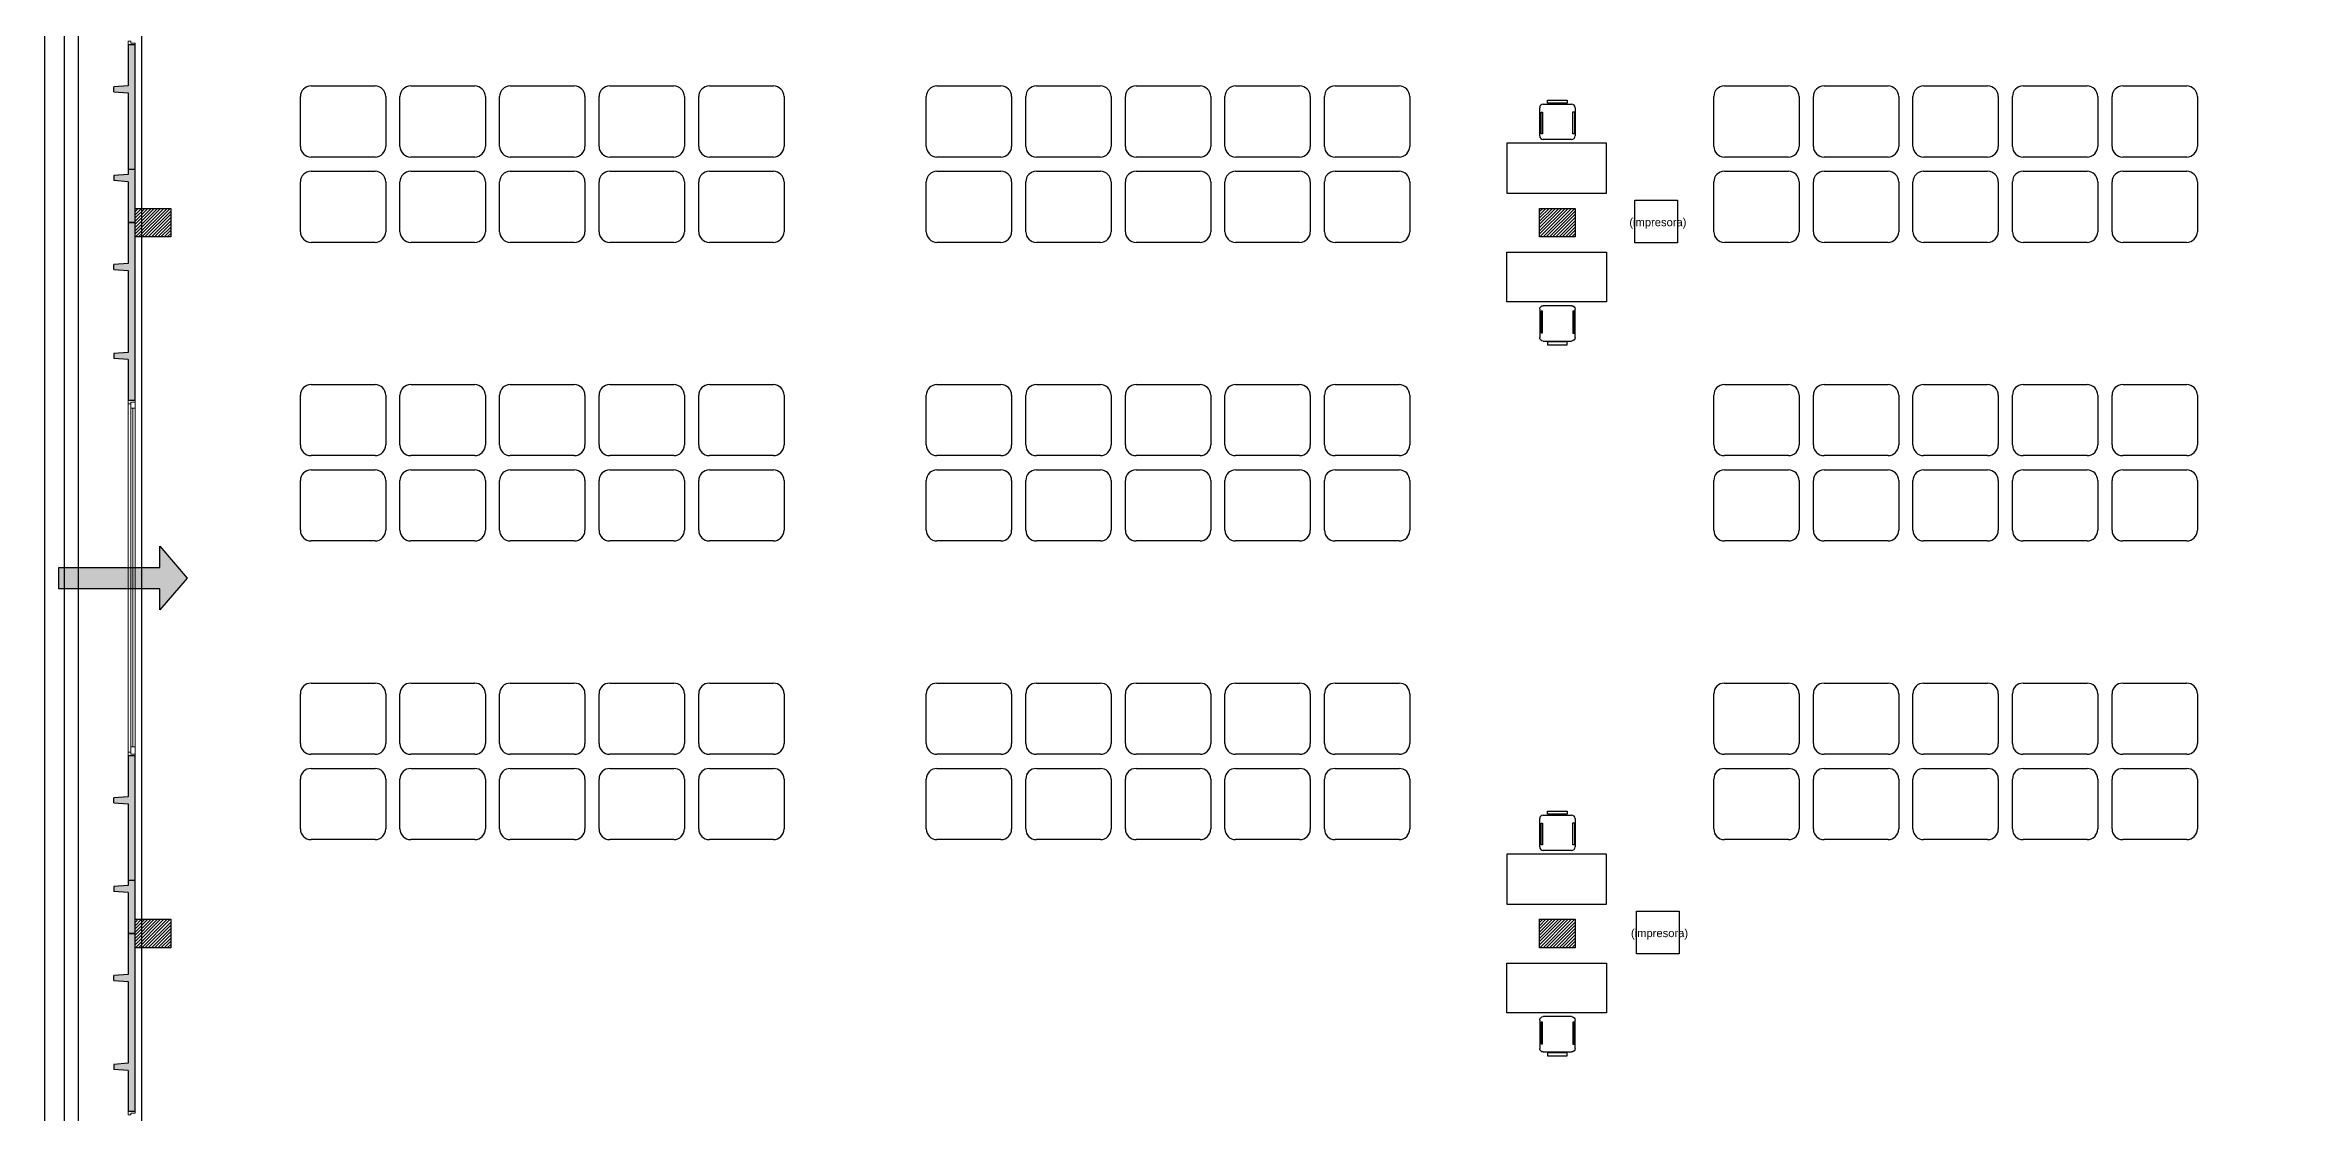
# Model space of a CAD drawing. Header units: millimetres. Extents: x 136.1 to 202.7, y 103.8 to 195.1.
# Drawn here: x 136.11 to 167.64, y 132.33 to 147.35 of the extents above; entities that cross this region are included whole.
import ezdxf

# ---------------------------------------------------------------- set-up
doc = ezdxf.new("R2010")
doc.units = ezdxf.units.MM
for name, color, linetype in [('C-0.4N', 7, 'Continuous'), ('H-0.1G250', 30, 'Continuous'), ('Mobiliario', 251, 'Continuous'), ('V-0.13N', 6, 'Continuous')]:
    doc.layers.add(name, color=color, linetype=linetype)
doc.layers.add('V-0.15N', color=5, linetype='Continuous', lineweight=0)
doc.styles.add('IRI-OCASA-Layout R 9$0$Standard', font='arial.ttf')

# ---------------------------------------------------------------- blocks, each defined once
blk = doc.blocks.new('IRI-OCASA-Layout R 9$0$OCA_SILLA')
at = {"linetype": 'Continuous'}
for p, q in [((0.0549, 0.05), (0.0549, 0.4483)), ((0.1049, 0.4983), (0.5023, 0.4983)), ((0.5523, 0.4483), (0.5523, 0.05)), ((0.5023, 0), (0.1049, 0))]:
    blk.add_line(p, q, dxfattribs=at)
for points in [[(0, 0.1087), (0, 0.3889), (0.0427, 0.3889), (0.0427, 0.1087)], [(0.1654, 0.4663), (0.1654, 0.4876), (0.4749, 0.4876), (0.4749, 0.4663)], [(0.1681, 0.0207), (0.1681, 0.0394), (0.4749, 0.0394), (0.4749, 0.0207)]]:
    blk.add_lwpolyline(points, close=True, dxfattribs=at)
for centre, start, end in [((0.1049, 0.4483), 90, 180), ((0.5023, 0.4483), 0, 90), ((0.1049, 0.05), 180, 270), ((0.5023, 0.05), 270, 0)]:
    blk.add_arc(centre, 0.05, start, end, dxfattribs=at)
blk = doc.blocks.new('BIND')
at = {"layer": 'Mobiliario'}
for p, q in [((275629.498674, 112304.127984), (275630.398674, 112304.127984)), ((275629.348674, 112303.277984), (275629.348674, 112303.977984)), ((275630.548674, 112303.977984), (275630.548674, 112303.277984)), ((275630.398674, 112303.127984), (275629.498674, 112303.127984))]:
    blk.add_line(p, q, dxfattribs=at)
for centre, start, end in [((275629.498674, 112303.977984), 90, 180), ((275630.398674, 112303.977984), 0, 90), ((275629.498674, 112303.277984), 180, 270), ((275630.398674, 112303.277984), 270, 0)]:
    blk.add_arc(centre, 0.15, start, end, dxfattribs=at)

msp = doc.modelspace()

# ---------------------------------------------------------------- hatches: boundary and pattern name
at = {"layer": 'H-0.1G250'}
for points in [[(137.375, 144.847), (137.275, 144.847), (137.275, 145.422), (137.075, 145.437), (137.075, 145.507), (137.275, 145.522), (137.275, 146.672), (137.075, 146.687), (137.075, 146.757), (137.275, 146.772), (137.275, 147.347), (137.375, 147.347)], [(137.375, 142.347), (137.275, 142.347), (137.275, 142.922), (137.075, 142.937), (137.075, 143.007), (137.275, 143.022), (137.275, 144.172), (137.075, 144.187), (137.075, 144.257), (137.275, 144.272), (137.275, 144.847), (137.375, 144.847)], [(137.375, 134.847), (137.275, 134.847), (137.275, 135.422), (137.075, 135.437), (137.075, 135.507), (137.275, 135.522), (137.275, 136.672), (137.075, 136.687), (137.075, 136.757), (137.275, 136.772), (137.275, 137.347), (137.375, 137.347)], [(137.375, 132.347), (137.275, 132.347), (137.275, 132.922), (137.075, 132.937), (137.075, 133.007), (137.275, 133.022), (137.275, 134.172), (137.075, 134.187), (137.075, 134.257), (137.275, 134.272), (137.275, 134.847), (137.375, 134.847)]]:
    msp.add_hatch(color=256, dxfattribs=at).paths.add_polyline_path(points)
h = msp.add_hatch(dxfattribs=at)
h.set_pattern_fill('LINE', color=256, scale=0.01, angle=45, style=0)
h.set_pattern_definition([(45, (-521.047628, -214.961327), (-0.0224506403, 0.0224506403), [])])
h.paths.add_polyline_path([(137.875, 145.047), (137.375, 145.047), (137.375, 144.647), (137.875, 144.647)])
h = msp.add_hatch(dxfattribs=at)
h.set_pattern_fill('LINE', color=256, scale=0.01, angle=45, style=0)
h.set_pattern_definition([(45, (-501.297628, -214.961327), (-0.0224506403, 0.0224506403), [])])
h.paths.add_polyline_path([(157.625, 145.047), (157.125, 145.047), (157.125, 144.647), (157.625, 144.647)])
h = msp.add_hatch(dxfattribs=at)
h.set_pattern_fill('LINE', color=256, scale=0.01, angle=45, style=0)
h.set_pattern_definition([(45, (-521.047628, -224.961327), (-0.0224506403, 0.0224506403), [])])
h.paths.add_polyline_path([(137.875, 135.047), (137.375, 135.047), (137.375, 134.647), (137.875, 134.647)])
h = msp.add_hatch(dxfattribs=at)
h.set_pattern_fill('LINE', color=256, scale=0.01, angle=45, style=0)
h.set_pattern_definition([(45, (-501.297628, -224.961327), (-0.0224506403, 0.0224506403), [])])
h.paths.add_polyline_path([(157.625, 135.047), (157.125, 135.047), (157.125, 134.647), (157.625, 134.647)])
at = {"layer": 'Mobiliario'}
h = msp.add_hatch(color=256, dxfattribs=at)
h.dxf.hatch_style = 1
h.paths.add_polyline_path([(137.721, 140.295), (138.107, 139.847), (137.721, 139.399), (137.721, 139.697), (136.304, 139.697), (136.304, 139.997), (137.721, 139.997)])

# ---------------------------------------------------------------- linework, layer by layer
msp.add_lwpolyline([(197.465, 175.183), (137.465, 175.183), (137.465, 104.783), (197.465, 104.783)], close=True)
at = {"layer": 'C-0.4N'}
for p, q in [((137.275, 146.772), (137.075, 146.757)), ((137.275, 145.522), (137.075, 145.507)), ((137.275, 145.522), (137.075, 145.507)), ((137.275, 145.422), (137.075, 145.437)), ((137.275, 145.422), (137.075, 145.437)), ((137.275, 144.272), (137.075, 144.257)), ((137.275, 143.022), (137.075, 143.007)), ((137.275, 142.922), (137.075, 142.937)), ((137.275, 136.772), (137.075, 136.757)), ((137.275, 135.522), (137.075, 135.507)), ((137.275, 135.522), (137.075, 135.507)), ((137.275, 135.422), (137.075, 135.437)), ((137.275, 135.422), (137.075, 135.437)), ((137.275, 134.272), (137.075, 134.257)), ((137.275, 133.022), (137.075, 133.007)), ((137.275, 132.922), (137.075, 132.937))]:
    msp.add_line(p, q, dxfattribs=at)
for points in [[(137.275, 145.422), (137.275, 144.847), (137.375, 144.847), (137.375, 147.347), (137.275, 147.347), (137.275, 146.772)], [(137.075, 146.687), (137.075, 146.757)], [(137.075, 146.687), (137.275, 146.672), (137.275, 145.522)], [(137.075, 145.507), (137.075, 145.437)], [(137.075, 145.507), (137.075, 145.437)], [(137.275, 145.597), (137.275, 145.522)], [(137.275, 145.597), (137.375, 145.597)], [(137.275, 145.422), (137.275, 144.847), (137.375, 144.847)], [(137.375, 144.847), (137.375, 145.597)], [(137.275, 142.922), (137.275, 142.347), (137.375, 142.347), (137.375, 144.847), (137.275, 144.847), (137.275, 144.272)], [(137.075, 144.187), (137.075, 144.257)], [(137.075, 144.187), (137.275, 144.172), (137.275, 143.022)], [(137.075, 143.007), (137.075, 142.937)], [(137.275, 135.422), (137.275, 134.847), (137.375, 134.847), (137.375, 137.347), (137.275, 137.347), (137.275, 136.772)], [(137.075, 136.687), (137.075, 136.757)], [(137.075, 136.687), (137.275, 136.672), (137.275, 135.522)], [(137.275, 135.597), (137.275, 135.522)], [(137.275, 135.597), (137.375, 135.597)], [(137.375, 134.847), (137.375, 135.597)], [(137.075, 135.507), (137.075, 135.437)], [(137.075, 135.507), (137.075, 135.437)], [(137.275, 135.422), (137.275, 134.847), (137.375, 134.847)], [(137.275, 132.922), (137.275, 132.347), (137.375, 132.347), (137.375, 134.847), (137.275, 134.847), (137.275, 134.272)], [(137.075, 134.187), (137.075, 134.257)], [(137.075, 134.187), (137.275, 134.172), (137.275, 133.022)], [(137.075, 133.007), (137.075, 132.937)]]:
    msp.add_lwpolyline(points, dxfattribs=at)
for points in [[(137.375, 145.047), (137.875, 145.047), (137.875, 144.647), (137.375, 144.647)], [(157.125, 145.047), (157.625, 145.047), (157.625, 144.647), (157.125, 144.647)], [(137.375, 135.047), (137.875, 135.047), (137.875, 134.647), (137.375, 134.647)], [(157.125, 135.047), (157.625, 135.047), (157.625, 134.647), (157.125, 134.647)]]:
    msp.add_lwpolyline(points, close=True, dxfattribs=at)
at = {"layer": 'H-0.1G250'}
msp.add_lwpolyline([(136.105, 176.123), (197.583, 176.123), (197.583, 104.574), (136.105, 104.574)], close=True, dxfattribs=at)
at = {"layer": 'Mobiliario'}
for points in [[(156.664, 145.962), (156.664, 145.262), (158.064, 145.262), (158.064, 145.962)], [(156.664, 143.732), (156.664, 144.432), (158.064, 144.432), (158.064, 143.732)], [(156.664, 135.962), (156.664, 135.262), (158.064, 135.262), (158.064, 135.962)], [(156.664, 133.732), (156.664, 134.432), (158.064, 134.432), (158.064, 133.732)]]:
    msp.add_lwpolyline(points, close=True, dxfattribs=at)
at = {"layer": 'Mobiliario', "elevation": 0}
for points in [[(159.063, 144.56), (158.463, 144.56), (158.463, 145.16), (159.063, 145.16)], [(159.086, 134.561), (158.486, 134.561), (158.486, 135.161), (159.086, 135.161)]]:
    msp.add_lwpolyline(points, close=True, dxfattribs=at)
at = {"layer": 'Mobiliario'}
msp.add_lwpolyline([(137.721, 140.295), (138.107, 139.847), (137.721, 139.399), (137.721, 139.697), (136.304, 139.697), (136.304, 139.997), (137.721, 139.997), (137.721, 140.295)], dxfattribs=at)
at = {"layer": 'V-0.13N'}
for points in [[(136.375, 176.175), (136.375, 103.847), (197.475, 103.847)], [(136.575, 176.047), (136.575, 104.547)]]:
    msp.add_lwpolyline(points, dxfattribs=at)
at = {"layer": 'V-0.15N'}
for p, q in [((137.275, 142.297), (137.275, 137.397)), ((137.313, 137.472), (137.313, 142.235)), ((137.343, 137.472), (137.343, 142.235)), ((137.375, 137.472), (137.375, 142.235))]:
    msp.add_line(p, q, dxfattribs=at)
for points in [[(137.275, 147.347), (137.275, 147.397), (137.313, 147.397), (137.313, 147.372), (137.375, 147.372), (137.375, 147.347)], [(137.275, 142.347), (137.275, 142.297), (137.313, 142.297), (137.313, 142.322), (137.375, 142.322), (137.375, 142.347)], [(137.275, 137.347), (137.275, 137.397), (137.313, 137.397), (137.313, 137.372), (137.375, 137.372), (137.375, 137.347)], [(137.275, 132.347), (137.275, 132.297), (137.313, 132.297), (137.313, 132.322), (137.375, 132.322), (137.375, 132.347)]]:
    msp.add_lwpolyline(points, dxfattribs=at)
for points in [[(137.375, 142.322), (137.375, 142.235), (137.313, 142.235), (137.313, 142.322)], [(137.375, 137.372), (137.375, 137.472), (137.313, 137.472), (137.313, 137.372)]]:
    msp.add_lwpolyline(points, close=True, dxfattribs=at)

# ---------------------------------------------------------------- block references
at = {"layer": 'Mobiliario'}
for p in [(-275489.649, -112157.359), (-275488.249, -112157.359), (-275486.849, -112157.359), (-275485.449, -112157.359), (-275484.049, -112157.359), (-275480.849, -112157.359), (-275479.449, -112157.359), (-275478.049, -112157.359), (-275476.649, -112157.359), (-275475.249, -112157.359), (-275469.774, -112157.359), (-275468.374, -112157.359), (-275466.974, -112157.359), (-275465.574, -112157.359), (-275464.174, -112157.359), (-275489.649, -112158.559), (-275488.249, -112158.559), (-275486.849, -112158.559), (-275485.449, -112158.559), (-275484.049, -112158.559), (-275480.849, -112158.559), (-275479.449, -112158.559), (-275478.049, -112158.559), (-275476.649, -112158.559), (-275475.249, -112158.559), (-275469.774, -112158.559), (-275468.374, -112158.559), (-275466.974, -112158.559), (-275465.574, -112158.559), (-275464.174, -112158.559), (-275489.649, -112161.559), (-275488.249, -112161.559), (-275486.849, -112161.559), (-275485.449, -112161.559), (-275484.049, -112161.559), (-275480.849, -112161.559), (-275479.449, -112161.559), (-275478.049, -112161.559), (-275476.649, -112161.559), (-275475.249, -112161.559), (-275469.774, -112161.559), (-275468.374, -112161.559), (-275466.974, -112161.559), (-275465.574, -112161.559), (-275464.174, -112161.559), (-275489.649, -112162.759), (-275488.249, -112162.759), (-275486.849, -112162.759), (-275485.449, -112162.759), (-275484.049, -112162.759), (-275480.849, -112162.759), (-275479.449, -112162.759), (-275478.049, -112162.759), (-275476.649, -112162.759), (-275475.249, -112162.759), (-275469.774, -112162.759), (-275468.374, -112162.759), (-275466.974, -112162.759), (-275465.574, -112162.759), (-275464.174, -112162.759), (-275489.649, -112165.759), (-275488.249, -112165.759), (-275486.849, -112165.759), (-275485.449, -112165.759), (-275484.049, -112165.759), (-275480.849, -112165.759), (-275479.449, -112165.759), (-275478.049, -112165.759), (-275476.649, -112165.759), (-275475.249, -112165.759), (-275469.774, -112165.759), (-275468.374, -112165.759), (-275466.974, -112165.759), (-275465.574, -112165.759), (-275464.174, -112165.759), (-275489.649, -112166.959), (-275488.249, -112166.959), (-275486.849, -112166.959), (-275485.449, -112166.959), (-275484.049, -112166.959), (-275480.849, -112166.959), (-275479.449, -112166.959), (-275478.049, -112166.959), (-275476.649, -112166.959), (-275475.249, -112166.959), (-275469.774, -112166.959), (-275468.374, -112166.959), (-275466.974, -112166.959), (-275465.574, -112166.959), (-275464.174, -112166.959)]:
    msp.add_blockref('BIND', p, dxfattribs=at)
at = {"layer": 'Mobiliario', "rotation": 270}
for p in [(157.126, 146.568), (157.126, 136.568)]:
    msp.add_blockref('IRI-OCASA-Layout R 9$0$OCA_SILLA', p, dxfattribs=at)
at = {"layer": 'Mobiliario', "xscale": -1, "rotation": 270}
for p in [(157.126, 143.126), (157.126, 133.126)]:
    msp.add_blockref('IRI-OCASA-Layout R 9$0$OCA_SILLA', p, dxfattribs=at)

# ---------------------------------------------------------------- texts
at = {"layer": 'Mobiliario', "char_height": 0.1125, "width": 1.26403, "attachment_point": 7, "style": 'IRI-OCASA-Layout R 9$0$Standard'}
for insert in [(158.149, 144.762), (158.172, 134.763)]:
    msp.add_mtext('\\pi0.23792;(impresora)', dxfattribs=dict(at, insert=insert))

doc.saveas('drawing.dxf')
